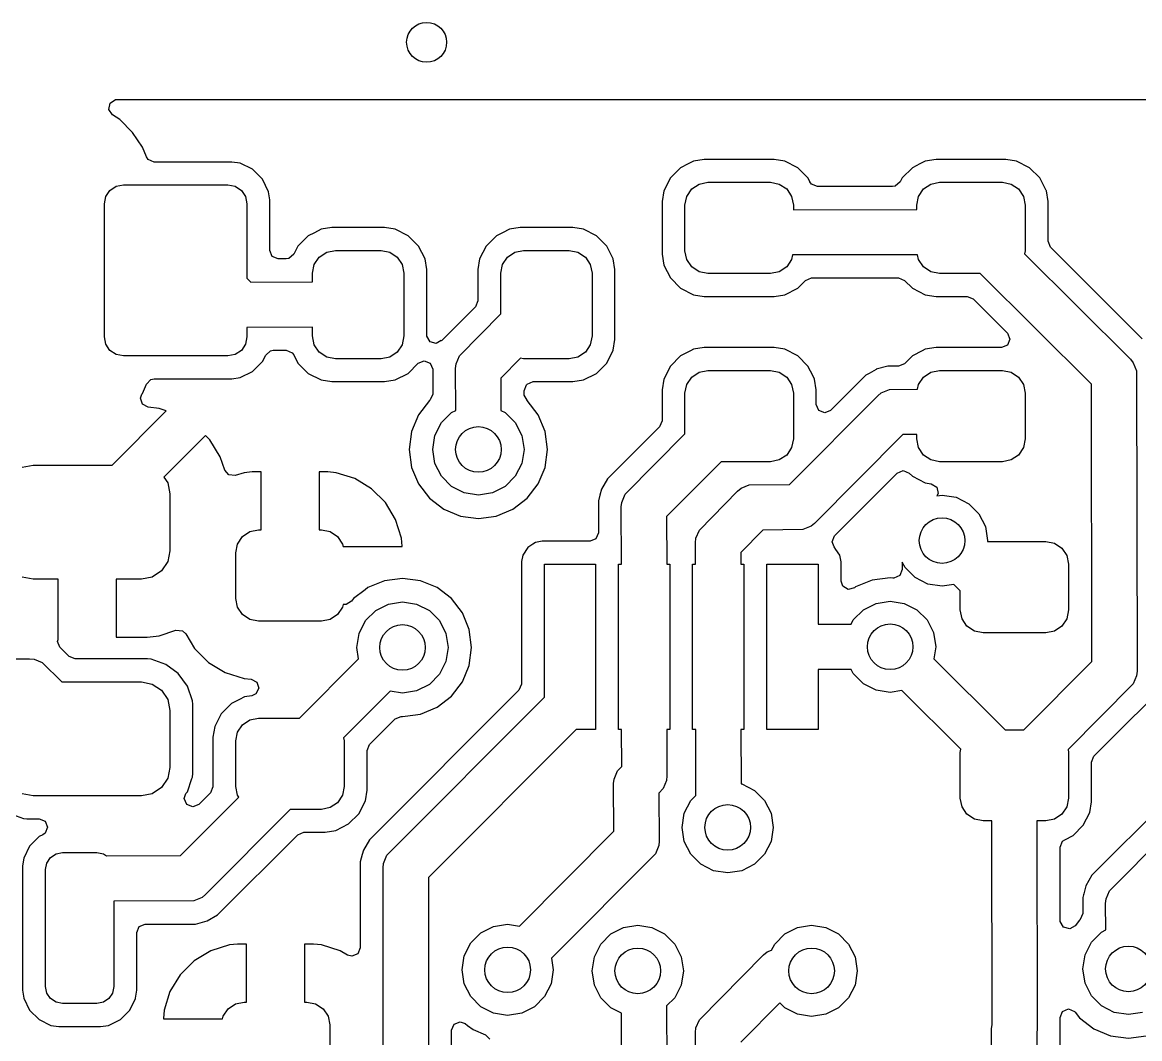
# Model space of a CAD drawing. Extents: x -4.986 to -4.01, y 5.383 to 5.987.
# Drawn here: x -4.6374 to -4.2518, y 5.6366 to 5.9874 of the extents above; entities that cross this region are included whole.
import ezdxf

# ---------------------------------------------------------------- set-up
doc = ezdxf.new("R2010")
doc.units = 0
doc.header["$MEASUREMENT"] = 0
doc.layers.add('BLACK', color=7, linetype='CONTINUOUS')

msp = doc.modelspace()

# ---------------------------------------------------------------- linework, layer by layer
at = {"layer": 'BLACK', "linetype": 'CONTINUOUS'}
for p, q in [((-4.60749, 5.95736), (-4.60706, 5.95955)), ((-4.60706, 5.95955), (-4.6052, 5.96079)), ((-4.6052, 5.96079), (-4.60464, 5.96085)), ((-4.60464, 5.96085), (-4.02837, 5.96085)), ((-4.60625, 5.95551), (-4.60749, 5.95736)), ((-4.60377, 5.95385), (-4.60625, 5.95551)), ((-4.59938, 5.94946), (-4.60377, 5.95385)), ((-4.59593, 5.9443), (-4.59938, 5.94946)), ((-4.59458, 5.94103), (-4.59593, 5.9443)), ((-4.59593, 5.9443), (-4.59593, 5.9443)), ((-4.59394, 5.94009), (-4.59458, 5.94103)), ((-4.59188, 5.93923), (-4.59394, 5.94009)), ((-4.56507, 5.93923), (-4.59188, 5.93923)), ((-4.56226, 5.93882), (-4.56507, 5.93923)), ((-4.56507, 5.93923), (-4.56507, 5.93923)), ((-4.55793, 5.9367), (-4.56226, 5.93882)), ((-4.40766, 5.93856), (-4.41021, 5.93727)), ((-4.40576, 5.93953), (-4.40766, 5.93856)), ((-4.40207, 5.94012), (-4.40576, 5.93953)), ((-4.40576, 5.93953), (-4.40576, 5.93953)), ((-4.37793, 5.94012), (-4.40207, 5.94012)), ((-4.40207, 5.94012), (-4.40207, 5.94012)), ((-4.37424, 5.93953), (-4.37793, 5.94012)), ((-4.36979, 5.93727), (-4.37424, 5.93953)), ((-4.32766, 5.93856), (-4.33021, 5.93727)), ((-4.32576, 5.93953), (-4.32766, 5.93856)), ((-4.32207, 5.94012), (-4.32576, 5.93953)), ((-4.32576, 5.93953), (-4.32576, 5.93953)), ((-4.29793, 5.94012), (-4.32207, 5.94012)), ((-4.32207, 5.94012), (-4.32207, 5.94012)), ((-4.29424, 5.93953), (-4.29793, 5.94012)), ((-4.28979, 5.93727), (-4.29424, 5.93953)), ((-4.55452, 5.93329), (-4.55793, 5.9367)), ((-4.41021, 5.93727), (-4.41374, 5.93373)), ((-4.36626, 5.93373), (-4.36979, 5.93727)), ((-4.33021, 5.93727), (-4.33374, 5.93373)), ((-4.33021, 5.93727), (-4.33021, 5.93727)), ((-4.28626, 5.93373), (-4.28979, 5.93727)), ((-4.60717, 5.92942), (-4.60504, 5.93084)), ((-4.60504, 5.93084), (-4.60253, 5.93134)), ((-4.60253, 5.93134), (-4.56644, 5.93134)), ((-4.56644, 5.93134), (-4.56393, 5.93084)), ((-4.56393, 5.93084), (-4.5618, 5.92942)), ((-4.5524, 5.92896), (-4.55452, 5.93329)), ((-4.41374, 5.93373), (-4.41601, 5.92928)), ((-4.40639, 5.92992), (-4.40384, 5.93163)), ((-4.40384, 5.93163), (-4.40083, 5.93222)), ((-4.40083, 5.93222), (-4.37917, 5.93222)), ((-4.37917, 5.93222), (-4.37616, 5.93163)), ((-4.37616, 5.93163), (-4.37361, 5.92992)), ((-4.36562, 5.93247), (-4.36626, 5.93373)), ((-4.36556, 5.93236), (-4.36562, 5.93247)), ((-4.36502, 5.93162), (-4.36556, 5.93236)), ((-4.36296, 5.93077), (-4.36502, 5.93162)), ((-4.33704, 5.93077), (-4.36296, 5.93077)), ((-4.33614, 5.93091), (-4.33704, 5.93077)), ((-4.33444, 5.93236), (-4.33614, 5.93091)), ((-4.33374, 5.93373), (-4.33444, 5.93236)), ((-4.32639, 5.92992), (-4.32384, 5.93163)), ((-4.32384, 5.93163), (-4.32083, 5.93222)), ((-4.32083, 5.93222), (-4.29917, 5.93222)), ((-4.29917, 5.93222), (-4.29616, 5.93163)), ((-4.29616, 5.93163), (-4.29361, 5.92992)), ((-4.28403, 5.92937), (-4.28626, 5.93373)), ((-4.60909, 5.92478), (-4.6086, 5.92729)), ((-4.6086, 5.92729), (-4.60717, 5.92942)), ((-4.5618, 5.92942), (-4.56038, 5.92729)), ((-4.56038, 5.92729), (-4.55988, 5.92478)), ((-4.55199, 5.92615), (-4.5524, 5.92896)), ((-4.41601, 5.92928), (-4.41659, 5.92559)), ((-4.41601, 5.92928), (-4.41601, 5.92928)), ((-4.41601, 5.92928), (-4.41601, 5.92928)), ((-4.4087, 5.92435), (-4.4081, 5.92736)), ((-4.4081, 5.92736), (-4.40639, 5.92992)), ((-4.37361, 5.92992), (-4.3719, 5.92736)), ((-4.3719, 5.92736), (-4.3713, 5.92435)), ((-4.3287, 5.92435), (-4.3281, 5.92736)), ((-4.3281, 5.92736), (-4.32639, 5.92992)), ((-4.29361, 5.92992), (-4.2919, 5.92736)), ((-4.2919, 5.92736), (-4.2913, 5.92435)), ((-4.28399, 5.92928), (-4.28403, 5.92937)), ((-4.28341, 5.92559), (-4.28399, 5.92928)), ((-4.28399, 5.92928), (-4.28399, 5.92928)), ((-4.60909, 5.87885), (-4.60909, 5.92478)), ((-4.55988, 5.92478), (-4.55988, 5.89911)), ((-4.55199, 5.90868), (-4.55199, 5.92615)), ((-4.55199, 5.92615), (-4.55199, 5.92615)), ((-4.41659, 5.92559), (-4.41659, 5.90736)), ((-4.4087, 5.9086), (-4.4087, 5.92435)), ((-4.3713, 5.92435), (-4.3713, 5.92276)), ((-4.3713, 5.92276), (-4.3287, 5.92284)), ((-4.3287, 5.92284), (-4.3287, 5.92435)), ((-4.2913, 5.92435), (-4.2913, 5.9086)), ((-4.28341, 5.91191), (-4.28341, 5.92559)), ((-4.53428, 5.91601), (-4.53659, 5.91483)), ((-4.53059, 5.91659), (-4.53428, 5.91601)), ((-4.53428, 5.91601), (-4.53428, 5.91601)), ((-4.51236, 5.91659), (-4.53059, 5.91659)), ((-4.53059, 5.91659), (-4.53059, 5.91659)), ((-4.50867, 5.91601), (-4.51236, 5.91659)), ((-4.50422, 5.91374), (-4.50867, 5.91601)), ((-4.46932, 5.91601), (-4.47163, 5.91483)), ((-4.46563, 5.91659), (-4.46932, 5.91601)), ((-4.46932, 5.91601), (-4.46932, 5.91601)), ((-4.4474, 5.91659), (-4.46563, 5.91659)), ((-4.46563, 5.91659), (-4.46563, 5.91659)), ((-4.44371, 5.91601), (-4.4474, 5.91659)), ((-4.43926, 5.91374), (-4.44371, 5.91601)), ((-4.53873, 5.91374), (-4.54227, 5.91021)), ((-4.53659, 5.91483), (-4.53873, 5.91374)), ((-4.53873, 5.91374), (-4.53873, 5.91374)), ((-4.50069, 5.91021), (-4.50422, 5.91374)), ((-4.47377, 5.91374), (-4.47731, 5.91021)), ((-4.47163, 5.91483), (-4.47377, 5.91374)), ((-4.43573, 5.91021), (-4.43926, 5.91374)), ((-4.28255, 5.90985), (-4.28341, 5.91191)), ((-4.55113, 5.90662), (-4.55199, 5.90868)), ((-4.54372, 5.90736), (-4.54541, 5.90591)), ((-4.54227, 5.91021), (-4.54372, 5.90736)), ((-4.53492, 5.90639), (-4.53236, 5.9081)), ((-4.53236, 5.9081), (-4.52935, 5.9087)), ((-4.52935, 5.9087), (-4.5136, 5.9087)), ((-4.5136, 5.9087), (-4.51059, 5.9081)), ((-4.51059, 5.9081), (-4.50803, 5.90639)), ((-4.49842, 5.90576), (-4.50069, 5.91021)), ((-4.47731, 5.91021), (-4.47957, 5.90576)), ((-4.46996, 5.90639), (-4.4674, 5.9081)), ((-4.4674, 5.9081), (-4.46439, 5.9087)), ((-4.46439, 5.9087), (-4.44864, 5.9087)), ((-4.44864, 5.9087), (-4.44563, 5.9081)), ((-4.44563, 5.9081), (-4.44307, 5.90639)), ((-4.43346, 5.90576), (-4.43573, 5.91021)), ((-4.41659, 5.90736), (-4.41601, 5.90367)), ((-4.4081, 5.90559), (-4.4087, 5.9086)), ((-4.2913, 5.9086), (-4.29152, 5.9075)), ((-4.29152, 5.9075), (-4.255, 5.87114)), ((-4.25089, 5.87819), (-4.28255, 5.90985)), ((-4.54907, 5.90577), (-4.55113, 5.90662)), ((-4.54631, 5.90577), (-4.54907, 5.90577)), ((-4.54541, 5.90591), (-4.54631, 5.90577)), ((-4.53722, 5.90083), (-4.53663, 5.90384)), ((-4.53663, 5.90384), (-4.53492, 5.90639)), ((-4.50803, 5.90639), (-4.50633, 5.90384)), ((-4.50633, 5.90384), (-4.50573, 5.90083)), ((-4.49783, 5.90207), (-4.49842, 5.90576)), ((-4.47957, 5.90576), (-4.48016, 5.90207)), ((-4.47957, 5.90576), (-4.47957, 5.90576)), ((-4.47957, 5.90576), (-4.47957, 5.90576)), ((-4.47226, 5.90083), (-4.47166, 5.90384)), ((-4.47166, 5.90384), (-4.46996, 5.90639)), ((-4.44307, 5.90639), (-4.44137, 5.90384)), ((-4.44137, 5.90384), (-4.44077, 5.90083)), ((-4.43287, 5.90207), (-4.43346, 5.90576)), ((-4.41601, 5.90367), (-4.41601, 5.90367)), ((-4.41601, 5.90367), (-4.41374, 5.89922)), ((-4.40639, 5.90303), (-4.4081, 5.90559)), ((-4.3719, 5.90559), (-4.37361, 5.90303)), ((-4.37159, 5.90716), (-4.3719, 5.90559)), ((-4.35565, 5.90719), (-4.37159, 5.90716)), ((-4.355, 5.90713), (-4.35565, 5.90719)), ((-4.32842, 5.90721), (-4.355, 5.90713)), ((-4.3281, 5.90559), (-4.32842, 5.90721)), ((-4.32639, 5.90303), (-4.3281, 5.90559)), ((-4.53722, 5.89781), (-4.53722, 5.90083)), ((-4.50573, 5.90083), (-4.50573, 5.87917)), ((-4.49783, 5.87946), (-4.49783, 5.90207)), ((-4.48016, 5.90207), (-4.48016, 5.89134)), ((-4.47226, 5.88678), (-4.47226, 5.90083)), ((-4.44077, 5.90083), (-4.44077, 5.87917)), ((-4.43287, 5.87793), (-4.43287, 5.90207)), ((-4.40384, 5.90133), (-4.40639, 5.90303)), ((-4.40083, 5.90073), (-4.40384, 5.90133)), ((-4.37917, 5.90073), (-4.40083, 5.90073)), ((-4.37616, 5.90133), (-4.37917, 5.90073)), ((-4.37361, 5.90303), (-4.37616, 5.90133)), ((-4.32384, 5.90133), (-4.32639, 5.90303)), ((-4.32083, 5.90073), (-4.32384, 5.90133)), ((-4.30683, 5.90073), (-4.32083, 5.90073)), ((-4.26844, 5.8625), (-4.30683, 5.90073)), ((-4.55988, 5.89911), (-4.55849, 5.89774)), ((-4.55849, 5.89774), (-4.53722, 5.89781)), ((-4.41374, 5.89922), (-4.41021, 5.89569)), ((-4.36979, 5.89569), (-4.3671, 5.89838)), ((-4.3671, 5.89838), (-4.36504, 5.89923)), ((-4.36504, 5.89923), (-4.35708, 5.89923)), ((-4.35708, 5.89923), (-4.33496, 5.89923)), ((-4.33496, 5.89923), (-4.3329, 5.89838)), ((-4.3329, 5.89838), (-4.33021, 5.89569)), ((-4.41021, 5.89569), (-4.40576, 5.89342)), ((-4.40576, 5.89342), (-4.40207, 5.89283)), ((-4.40207, 5.89283), (-4.40207, 5.89283)), ((-4.40207, 5.89283), (-4.37793, 5.89283)), ((-4.37793, 5.89283), (-4.37424, 5.89342)), ((-4.37793, 5.89283), (-4.37793, 5.89283)), ((-4.37424, 5.89342), (-4.36979, 5.89569)), ((-4.37424, 5.89342), (-4.37424, 5.89342)), ((-4.33021, 5.89569), (-4.32576, 5.89342)), ((-4.32576, 5.89342), (-4.32207, 5.89283)), ((-4.32207, 5.89283), (-4.32207, 5.89283)), ((-4.32207, 5.89283), (-4.31134, 5.89283)), ((-4.31134, 5.89283), (-4.30928, 5.89198)), ((-4.30928, 5.89198), (-4.29743, 5.88013)), ((-4.48101, 5.88928), (-4.49262, 5.87767)), ((-4.48016, 5.89134), (-4.48101, 5.88928)), ((-4.48655, 5.87237), (-4.47226, 5.88678)), ((-4.53722, 5.88221), (-4.55988, 5.88213)), ((-4.55988, 5.88213), (-4.55988, 5.87885)), ((-4.53722, 5.87917), (-4.53722, 5.88221)), ((-4.6086, 5.87633), (-4.60909, 5.87885)), ((-4.55988, 5.87885), (-4.56038, 5.87633)), ((-4.53663, 5.87616), (-4.53722, 5.87917)), ((-4.50573, 5.87917), (-4.50633, 5.87616)), ((-4.49781, 5.87908), (-4.49783, 5.87946)), ((-4.4967, 5.87715), (-4.49781, 5.87908)), ((-4.49454, 5.87657), (-4.4967, 5.87715)), ((-4.49279, 5.87758), (-4.49454, 5.87657)), ((-4.49275, 5.87754), (-4.49279, 5.87758)), ((-4.49262, 5.87767), (-4.49275, 5.87754)), ((-4.49262, 5.87767), (-4.49262, 5.87767)), ((-4.44077, 5.87917), (-4.44137, 5.87616)), ((-4.43346, 5.87424), (-4.43287, 5.87793)), ((-4.29743, 5.88013), (-4.29658, 5.87807)), ((-4.29658, 5.87807), (-4.29743, 5.87601)), ((-4.60717, 5.87421), (-4.6086, 5.87633)), ((-4.60504, 5.87278), (-4.60717, 5.87421)), ((-4.60253, 5.87228), (-4.60504, 5.87278)), ((-4.56393, 5.87278), (-4.56644, 5.87228)), ((-4.5618, 5.87421), (-4.56393, 5.87278)), ((-4.56038, 5.87633), (-4.5618, 5.87421)), ((-4.55452, 5.87033), (-4.55341, 5.8726)), ((-4.55341, 5.8726), (-4.55174, 5.87407)), ((-4.55174, 5.87407), (-4.55079, 5.87423)), ((-4.55079, 5.87423), (-4.54631, 5.87423)), ((-4.54631, 5.87423), (-4.54425, 5.87338)), ((-4.54425, 5.87338), (-4.54372, 5.87264)), ((-4.54372, 5.87264), (-4.54227, 5.86979)), ((-4.53492, 5.87361), (-4.53663, 5.87616)), ((-4.53236, 5.8719), (-4.53492, 5.87361)), ((-4.50803, 5.87361), (-4.51059, 5.8719)), ((-4.50633, 5.87616), (-4.50803, 5.87361)), ((-4.44307, 5.87361), (-4.44563, 5.8719)), ((-4.44137, 5.87616), (-4.44307, 5.87361)), ((-4.43573, 5.86979), (-4.43346, 5.87424)), ((-4.40684, 5.87402), (-4.41021, 5.87231)), ((-4.40576, 5.87457), (-4.40684, 5.87402)), ((-4.40207, 5.87516), (-4.40576, 5.87457)), ((-4.40576, 5.87457), (-4.40576, 5.87457)), ((-4.37793, 5.87516), (-4.40207, 5.87516)), ((-4.40207, 5.87516), (-4.40207, 5.87516)), ((-4.37424, 5.87457), (-4.37793, 5.87516)), ((-4.36979, 5.87231), (-4.37424, 5.87457)), ((-4.32684, 5.87402), (-4.33021, 5.87231)), ((-4.32576, 5.87457), (-4.32684, 5.87402)), ((-4.32207, 5.87516), (-4.32576, 5.87457)), ((-4.32576, 5.87457), (-4.32576, 5.87457)), ((-4.29949, 5.87516), (-4.32207, 5.87516)), ((-4.32207, 5.87516), (-4.32207, 5.87516)), ((-4.29743, 5.87601), (-4.29949, 5.87516)), ((-4.56644, 5.87228), (-4.60253, 5.87228)), ((-4.55793, 5.86692), (-4.55452, 5.87033)), ((-4.54227, 5.86979), (-4.53873, 5.86626)), ((-4.52935, 5.8713), (-4.53236, 5.8719)), ((-4.5136, 5.8713), (-4.52935, 5.8713)), ((-4.51059, 5.8719), (-4.5136, 5.8713)), ((-4.50422, 5.86626), (-4.50074, 5.86974)), ((-4.50074, 5.86974), (-4.49868, 5.87059)), ((-4.49868, 5.87059), (-4.49662, 5.86974)), ((-4.49662, 5.86974), (-4.49577, 5.86768)), ((-4.48787, 5.86799), (-4.48772, 5.86953)), ((-4.48772, 5.86953), (-4.48655, 5.87237)), ((-4.46543, 5.87151), (-4.47225, 5.86462)), ((-4.46439, 5.8713), (-4.46543, 5.87151)), ((-4.44864, 5.8713), (-4.46439, 5.8713)), ((-4.44563, 5.8719), (-4.44864, 5.8713)), ((-4.43926, 5.86626), (-4.43573, 5.86979)), ((-4.43573, 5.86979), (-4.43573, 5.86979)), ((-4.41374, 5.86877), (-4.41601, 5.86432)), ((-4.41021, 5.87231), (-4.41374, 5.86877)), ((-4.36626, 5.86877), (-4.36979, 5.87231)), ((-4.36451, 5.86534), (-4.36626, 5.86877)), ((-4.33867, 5.86876), (-4.34268, 5.86769)), ((-4.33496, 5.86876), (-4.33867, 5.86876)), ((-4.3329, 5.86961), (-4.33496, 5.86876)), ((-4.33021, 5.87231), (-4.3329, 5.86961)), ((-4.33021, 5.87231), (-4.33021, 5.87231)), ((-4.255, 5.87114), (-4.25402, 5.86994)), ((-4.25402, 5.86994), (-4.25285, 5.86711)), ((-4.56226, 5.8648), (-4.55793, 5.86692)), ((-4.53873, 5.86626), (-4.53428, 5.86399)), ((-4.50867, 5.86399), (-4.50422, 5.86626)), ((-4.49577, 5.86768), (-4.49577, 5.85914)), ((-4.4878, 5.85348), (-4.48787, 5.86799)), ((-4.44371, 5.86399), (-4.43926, 5.86626)), ((-4.4081, 5.8624), (-4.40639, 5.86496)), ((-4.40639, 5.86496), (-4.40384, 5.86666)), ((-4.40384, 5.86666), (-4.40083, 5.86726)), ((-4.40083, 5.86726), (-4.37917, 5.86726)), ((-4.37917, 5.86726), (-4.37616, 5.86666)), ((-4.37616, 5.86666), (-4.37361, 5.86496)), ((-4.37361, 5.86496), (-4.3719, 5.8624)), ((-4.36399, 5.86432), (-4.36451, 5.86534)), ((-4.34628, 5.86561), (-4.35843, 5.85346)), ((-4.34516, 5.86626), (-4.34628, 5.86561)), ((-4.34275, 5.86765), (-4.34516, 5.86626)), ((-4.34268, 5.86769), (-4.34275, 5.86765)), ((-4.3281, 5.8624), (-4.32639, 5.86496)), ((-4.32639, 5.86496), (-4.32384, 5.86666)), ((-4.32384, 5.86666), (-4.32083, 5.86726)), ((-4.32083, 5.86726), (-4.29917, 5.86726)), ((-4.29917, 5.86726), (-4.29616, 5.86666)), ((-4.29616, 5.86666), (-4.29361, 5.86496)), ((-4.29361, 5.86496), (-4.2919, 5.8624)), ((-4.25285, 5.86711), (-4.2527, 5.76343)), ((-4.59593, 5.85932), (-4.59458, 5.86259)), ((-4.59458, 5.86259), (-4.593, 5.86417)), ((-4.593, 5.86417), (-4.59188, 5.86439)), ((-4.59188, 5.86439), (-4.56507, 5.86439)), ((-4.56507, 5.86439), (-4.56226, 5.8648)), ((-4.53428, 5.86399), (-4.53059, 5.86341)), ((-4.53059, 5.86341), (-4.53059, 5.86341)), ((-4.53059, 5.86341), (-4.51236, 5.86341)), ((-4.51236, 5.86341), (-4.50867, 5.86399)), ((-4.51236, 5.86341), (-4.51236, 5.86341)), ((-4.50867, 5.86399), (-4.50867, 5.86399)), ((-4.47225, 5.86462), (-4.4722, 5.85348)), ((-4.46423, 5.86025), (-4.46338, 5.86231)), ((-4.46338, 5.86231), (-4.46314, 5.86255)), ((-4.46314, 5.86255), (-4.46108, 5.86341)), ((-4.46108, 5.86341), (-4.4474, 5.86341)), ((-4.4474, 5.86341), (-4.44371, 5.86399)), ((-4.4474, 5.86341), (-4.4474, 5.86341)), ((-4.44371, 5.86399), (-4.44371, 5.86399)), ((-4.41601, 5.86432), (-4.41659, 5.86063)), ((-4.41601, 5.86432), (-4.41601, 5.86432)), ((-4.41601, 5.86432), (-4.41601, 5.86432)), ((-4.4087, 5.85939), (-4.4081, 5.8624)), ((-4.3719, 5.8624), (-4.3713, 5.85939)), ((-4.36341, 5.86063), (-4.36399, 5.86432)), ((-4.36399, 5.86432), (-4.36399, 5.86432)), ((-4.32843, 5.86077), (-4.3281, 5.8624)), ((-4.2919, 5.8624), (-4.2913, 5.85939)), ((-4.2683, 5.76682), (-4.26844, 5.8625)), ((-4.59658, 5.85775), (-4.5961, 5.85907)), ((-4.59594, 5.85561), (-4.59658, 5.85775)), ((-4.5961, 5.85907), (-4.59593, 5.85932)), ((-4.49577, 5.85914), (-4.49662, 5.85708)), ((-4.46423, 5.85914), (-4.46423, 5.86025)), ((-4.46421, 5.85876), (-4.46423, 5.85914)), ((-4.46322, 5.85705), (-4.46421, 5.85876)), ((-4.41659, 5.86063), (-4.41659, 5.8499)), ((-4.4087, 5.84534), (-4.4087, 5.85939)), ((-4.37265, 5.82788), (-4.34216, 5.85856)), ((-4.3713, 5.85939), (-4.3713, 5.84364)), ((-4.36341, 5.85552), (-4.36341, 5.86063)), ((-4.34216, 5.85856), (-4.34097, 5.85954)), ((-4.34097, 5.85954), (-4.33813, 5.86071)), ((-4.33813, 5.86071), (-4.32843, 5.86077)), ((-4.2913, 5.85939), (-4.2913, 5.84364)), ((-4.60641, 5.83459), (-4.58774, 5.85335)), ((-4.59397, 5.85455), (-4.59594, 5.85561)), ((-4.59022, 5.85417), (-4.59397, 5.85455)), ((-4.58774, 5.85335), (-4.59022, 5.85417)), ((-4.49686, 5.85686), (-4.50065, 5.85192)), ((-4.49682, 5.8569), (-4.49686, 5.85686)), ((-4.49662, 5.85708), (-4.49682, 5.8569)), ((-4.48926, 5.85274), (-4.4878, 5.85348)), ((-4.4722, 5.85348), (-4.47074, 5.85274)), ((-4.46327, 5.857), (-4.46322, 5.85705)), ((-4.46314, 5.85686), (-4.46327, 5.857)), ((-4.45935, 5.85192), (-4.46314, 5.85686)), ((-4.46314, 5.85686), (-4.46314, 5.85686)), ((-4.36255, 5.85346), (-4.36341, 5.85552)), ((-4.36049, 5.8526), (-4.36255, 5.85346)), ((-4.35843, 5.85346), (-4.36049, 5.8526)), ((-4.50065, 5.85192), (-4.50303, 5.84617)), ((-4.49274, 5.84926), (-4.48926, 5.85274)), ((-4.47074, 5.85274), (-4.46726, 5.84926)), ((-4.45697, 5.84617), (-4.45935, 5.85192)), ((-4.41659, 5.8499), (-4.41745, 5.84784)), ((-4.50303, 5.84617), (-4.50385, 5.84)), ((-4.50303, 5.84617), (-4.50303, 5.84617)), ((-4.49498, 5.84487), (-4.49274, 5.84926)), ((-4.46726, 5.84926), (-4.46502, 5.84487)), ((-4.45615, 5.84), (-4.45697, 5.84617)), ((-4.41745, 5.84784), (-4.43541, 5.82988)), ((-4.5742, 5.84485), (-4.58851, 5.83046)), ((-4.57273, 5.84338), (-4.5742, 5.84485)), ((-4.56907, 5.83744), (-4.57273, 5.84338)), ((-4.57273, 5.84338), (-4.57273, 5.84338)), ((-4.49575, 5.84), (-4.49498, 5.84487)), ((-4.46502, 5.84487), (-4.46425, 5.84)), ((-4.42934, 5.82457), (-4.4087, 5.84534)), ((-4.3713, 5.84364), (-4.3719, 5.84063)), ((-4.33351, 5.84513), (-4.36398, 5.81447)), ((-4.3287, 5.84516), (-4.33351, 5.84513)), ((-4.3287, 5.84364), (-4.3287, 5.84516)), ((-4.3281, 5.84063), (-4.3287, 5.84364)), ((-4.2913, 5.84364), (-4.2919, 5.84063)), ((-4.50385, 5.84), (-4.50303, 5.83383)), ((-4.49498, 5.83513), (-4.49575, 5.84)), ((-4.46425, 5.84), (-4.46502, 5.83513)), ((-4.45697, 5.83383), (-4.45615, 5.84)), ((-4.37361, 5.83807), (-4.37616, 5.83637)), ((-4.3719, 5.84063), (-4.37361, 5.83807)), ((-4.32639, 5.83807), (-4.3281, 5.84063)), ((-4.32384, 5.83637), (-4.32639, 5.83807)), ((-4.29361, 5.83807), (-4.29616, 5.83637)), ((-4.2919, 5.84063), (-4.29361, 5.83807)), ((-4.63747, 5.83384), (-4.6337, 5.83459)), ((-4.6337, 5.83459), (-4.60641, 5.83459)), ((-4.56756, 5.83289), (-4.56907, 5.83744)), ((-4.49274, 5.83074), (-4.49498, 5.83513)), ((-4.46502, 5.83513), (-4.46726, 5.83074)), ((-4.39622, 5.83577), (-4.41506, 5.81681)), ((-4.37917, 5.83577), (-4.39622, 5.83577)), ((-4.37616, 5.83637), (-4.37917, 5.83577)), ((-4.32083, 5.83577), (-4.32384, 5.83637)), ((-4.29917, 5.83577), (-4.32083, 5.83577)), ((-4.29616, 5.83637), (-4.29917, 5.83577)), ((-4.58851, 5.83046), (-4.58721, 5.82851)), ((-4.56615, 5.83122), (-4.56756, 5.83289)), ((-4.56393, 5.83102), (-4.56615, 5.83122)), ((-4.56089, 5.83197), (-4.56393, 5.83102)), ((-4.55808, 5.83222), (-4.56089, 5.83197)), ((-4.56089, 5.83197), (-4.56089, 5.83197)), ((-4.555, 5.83222), (-4.55808, 5.83222)), ((-4.55808, 5.83222), (-4.55808, 5.83222)), ((-4.555, 5.81222), (-4.555, 5.83222)), ((-4.53192, 5.83222), (-4.535, 5.83222)), ((-4.535, 5.83222), (-4.535, 5.81222)), ((-4.52911, 5.83197), (-4.53192, 5.83222)), ((-4.52265, 5.82996), (-4.52911, 5.83197)), ((-4.52911, 5.83197), (-4.52911, 5.83197)), ((-4.50303, 5.83383), (-4.50303, 5.83383)), ((-4.50303, 5.83383), (-4.50065, 5.82808)), ((-4.48926, 5.82726), (-4.49274, 5.83074)), ((-4.46726, 5.83074), (-4.47074, 5.82726)), ((-4.45935, 5.82808), (-4.45697, 5.83383)), ((-4.35706, 5.81023), (-4.33545, 5.83184)), ((-4.33545, 5.83184), (-4.33339, 5.8327)), ((-4.33339, 5.8327), (-4.33133, 5.83184)), ((-4.33133, 5.83184), (-4.33021, 5.83073)), ((-4.33021, 5.83073), (-4.32576, 5.82846)), ((-4.58721, 5.82851), (-4.58646, 5.82474)), ((-4.51686, 5.82645), (-4.52265, 5.82996)), ((-4.51207, 5.82167), (-4.51686, 5.82645)), ((-4.50065, 5.82808), (-4.49686, 5.82314)), ((-4.48487, 5.82502), (-4.48926, 5.82726)), ((-4.47074, 5.82726), (-4.47513, 5.82502)), ((-4.46314, 5.82314), (-4.45935, 5.82808)), ((-4.45935, 5.82808), (-4.45935, 5.82808)), ((-4.43541, 5.82988), (-4.43749, 5.82628)), ((-4.43541, 5.82988), (-4.43541, 5.82988)), ((-4.43541, 5.82988), (-4.43541, 5.82988)), ((-4.39053, 5.82561), (-4.38934, 5.82659)), ((-4.38934, 5.82659), (-4.3865, 5.82776)), ((-4.3865, 5.82776), (-4.37265, 5.82788)), ((-4.32576, 5.82846), (-4.32369, 5.82813)), ((-4.32369, 5.82813), (-4.32179, 5.82697)), ((-4.32179, 5.82697), (-4.32127, 5.8248)), ((-4.58646, 5.82474), (-4.58646, 5.80506)), ((-4.49686, 5.82314), (-4.49686, 5.82314)), ((-4.49686, 5.82314), (-4.49192, 5.81935)), ((-4.48, 5.82425), (-4.48487, 5.82502)), ((-4.47513, 5.82502), (-4.48, 5.82425)), ((-4.46808, 5.81935), (-4.46314, 5.82314)), ((-4.46314, 5.82314), (-4.46314, 5.82314)), ((-4.43804, 5.82423), (-4.43856, 5.82227)), ((-4.43749, 5.82628), (-4.43804, 5.82423)), ((-4.43804, 5.82423), (-4.43804, 5.82423)), ((-4.43749, 5.82628), (-4.43749, 5.82628)), ((-4.43052, 5.82173), (-4.42934, 5.82457)), ((-4.40375, 5.81217), (-4.39053, 5.82561)), ((-4.32127, 5.8248), (-4.32177, 5.82399)), ((-4.32177, 5.82399), (-4.32, 5.82427)), ((-4.32, 5.82427), (-4.31513, 5.8235)), ((-4.31513, 5.8235), (-4.31074, 5.82126)), ((-4.50857, 5.81587), (-4.51207, 5.82167)), ((-4.49192, 5.81935), (-4.48617, 5.81697)), ((-4.47383, 5.81697), (-4.46808, 5.81935)), ((-4.43856, 5.82227), (-4.43856, 5.81124)), ((-4.43067, 5.8202), (-4.43052, 5.82173)), ((-4.43061, 5.80043), (-4.43067, 5.8202)), ((-4.31074, 5.82126), (-4.30726, 5.81778)), ((-4.50655, 5.80941), (-4.50857, 5.81587)), ((-4.48617, 5.81697), (-4.48, 5.81615)), ((-4.48, 5.81615), (-4.47383, 5.81697)), ((-4.47383, 5.81697), (-4.47383, 5.81697)), ((-4.41506, 5.81681), (-4.41501, 5.80043)), ((-4.30726, 5.81778), (-4.30502, 5.81339)), ((-4.56139, 5.80992), (-4.55884, 5.81163)), ((-4.55884, 5.81163), (-4.55583, 5.81222)), ((-4.55583, 5.81222), (-4.555, 5.81222)), ((-4.535, 5.81222), (-4.53417, 5.81222)), ((-4.53417, 5.81222), (-4.53116, 5.81163)), ((-4.53116, 5.81163), (-4.52861, 5.80992)), ((-4.43856, 5.81124), (-4.43942, 5.80918)), ((-4.40493, 5.80933), (-4.40375, 5.81217)), ((-4.38183, 5.81219), (-4.38946, 5.80444)), ((-4.36801, 5.81232), (-4.38183, 5.81219)), ((-4.36518, 5.81349), (-4.36801, 5.81232)), ((-4.36398, 5.81447), (-4.36518, 5.81349)), ((-4.30502, 5.81339), (-4.30425, 5.80852)), ((-4.5637, 5.80435), (-4.5631, 5.80736)), ((-4.5631, 5.80736), (-4.56139, 5.80992)), ((-4.52861, 5.80992), (-4.5269, 5.80736)), ((-4.5269, 5.80736), (-4.52672, 5.80648)), ((-4.5063, 5.8066), (-4.50655, 5.80941)), ((-4.50655, 5.80941), (-4.50655, 5.80941)), ((-4.4612, 5.80728), (-4.46294, 5.80612)), ((-4.46032, 5.80787), (-4.4612, 5.80728)), ((-4.45802, 5.80833), (-4.46032, 5.80787)), ((-4.46032, 5.80787), (-4.46032, 5.80787)), ((-4.44148, 5.80833), (-4.45802, 5.80833)), ((-4.43942, 5.80918), (-4.44148, 5.80833)), ((-4.40508, 5.8078), (-4.40493, 5.80933)), ((-4.40505, 5.80043), (-4.40508, 5.8078)), ((-4.35791, 5.80817), (-4.35706, 5.81023)), ((-4.35717, 5.8064), (-4.35791, 5.80817)), ((-4.30425, 5.80852), (-4.3043, 5.80823)), ((-4.3043, 5.80823), (-4.28417, 5.80823)), ((-4.28417, 5.80823), (-4.28116, 5.80763)), ((-4.28116, 5.80763), (-4.27861, 5.80592)), ((-4.58646, 5.80506), (-4.58721, 5.80129)), ((-4.5637, 5.7886), (-4.5637, 5.80435)), ((-4.52672, 5.80648), (-4.5063, 5.80648)), ((-4.5063, 5.80648), (-4.5063, 5.8066)), ((-4.5063, 5.8066), (-4.5063, 5.8066)), ((-4.46468, 5.80351), (-4.46512, 5.80128)), ((-4.46294, 5.80612), (-4.46468, 5.80351)), ((-4.46468, 5.80351), (-4.46468, 5.80351)), ((-4.46294, 5.80612), (-4.46294, 5.80612)), ((-4.38946, 5.80444), (-4.38945, 5.80043)), ((-4.35722, 5.80636), (-4.35717, 5.8064)), ((-4.35659, 5.80542), (-4.35722, 5.80636)), ((-4.35532, 5.80351), (-4.35659, 5.80542)), ((-4.35486, 5.80121), (-4.35532, 5.80351)), ((-4.27861, 5.80592), (-4.2769, 5.80337)), ((-4.2769, 5.80337), (-4.2763, 5.80035)), ((-4.58721, 5.80129), (-4.58934, 5.7981)), ((-4.46512, 5.80128), (-4.46514, 5.80121)), ((-4.46514, 5.80121), (-4.46514, 5.75896)), ((-4.45724, 5.75447), (-4.45724, 5.80043)), ((-4.45724, 5.80043), (-4.43953, 5.80043)), ((-4.43953, 5.80043), (-4.43953, 5.74335)), ((-4.43165, 5.74335), (-4.43165, 5.80043)), ((-4.43165, 5.80043), (-4.43061, 5.80043)), ((-4.41501, 5.80043), (-4.41394, 5.80043)), ((-4.41394, 5.80043), (-4.41394, 5.74335)), ((-4.40606, 5.74335), (-4.40606, 5.80043)), ((-4.40606, 5.80043), (-4.40505, 5.80043)), ((-4.38945, 5.80043), (-4.38835, 5.80043)), ((-4.38835, 5.80043), (-4.38835, 5.74335)), ((-4.38047, 5.74335), (-4.38047, 5.80043)), ((-4.38047, 5.80043), (-4.36276, 5.80043)), ((-4.36276, 5.80043), (-4.36276, 5.77966)), ((-4.35486, 5.79458), (-4.35486, 5.80121)), ((-4.35486, 5.80121), (-4.35486, 5.80121)), ((-4.33274, 5.79927), (-4.3337, 5.80115)), ((-4.3337, 5.80115), (-4.3337, 5.79851)), ((-4.2763, 5.80035), (-4.2763, 5.78461)), ((-4.6337, 5.79522), (-4.63747, 5.79597)), ((-4.59253, 5.79597), (-4.5963, 5.79522)), ((-4.58934, 5.7981), (-4.59253, 5.79597)), ((-4.50619, 5.7955), (-4.51236, 5.79469)), ((-4.50001, 5.79469), (-4.50619, 5.7955)), ((-4.33789, 5.79574), (-4.34407, 5.79492)), ((-4.33699, 5.79562), (-4.33789, 5.79574)), ((-4.33661, 5.79559), (-4.33699, 5.79562)), ((-4.33455, 5.79645), (-4.33661, 5.79559)), ((-4.3337, 5.79851), (-4.33455, 5.79645)), ((-4.32926, 5.79578), (-4.33274, 5.79927)), ((-4.32487, 5.79355), (-4.32926, 5.79578)), ((-4.625, 5.79522), (-4.6337, 5.79522)), ((-4.625, 5.77437), (-4.625, 5.79522)), ((-4.5963, 5.79522), (-4.605, 5.79522)), ((-4.605, 5.79522), (-4.605, 5.77522)), ((-4.51811, 5.7923), (-4.5191, 5.79155)), ((-4.51236, 5.79469), (-4.51811, 5.7923)), ((-4.49426, 5.7923), (-4.50001, 5.79469)), ((-4.48932, 5.78852), (-4.49426, 5.7923)), ((-4.35426, 5.7928), (-4.35486, 5.79458)), ((-4.35233, 5.79169), (-4.35426, 5.7928)), ((-4.35018, 5.79227), (-4.35233, 5.79169)), ((-4.34982, 5.79254), (-4.35018, 5.79227)), ((-4.34407, 5.79492), (-4.34982, 5.79254)), ((-4.32, 5.79278), (-4.32487, 5.79355)), ((-4.31592, 5.79342), (-4.32, 5.79278)), ((-4.3137, 5.79122), (-4.31592, 5.79342)), ((-4.5631, 5.78559), (-4.5637, 5.7886)), ((-4.52305, 5.78852), (-4.52374, 5.78762)), ((-4.5191, 5.79155), (-4.52305, 5.78852)), ((-4.52305, 5.78852), (-4.52305, 5.78852)), ((-4.52305, 5.78852), (-4.52305, 5.78852)), ((-4.52305, 5.78852), (-4.52305, 5.78852)), ((-4.48554, 5.78358), (-4.48932, 5.78852)), ((-4.3137, 5.78461), (-4.3137, 5.79122)), ((-4.56139, 5.78303), (-4.5631, 5.78559)), ((-4.5269, 5.78559), (-4.52861, 5.78303)), ((-4.52672, 5.78648), (-4.5269, 5.78559)), ((-4.52605, 5.78648), (-4.52672, 5.78648)), ((-4.52567, 5.7865), (-4.52605, 5.78648)), ((-4.52374, 5.78762), (-4.52567, 5.7865)), ((-4.51893, 5.78091), (-4.51544, 5.78439)), ((-4.51544, 5.78439), (-4.51105, 5.78663)), ((-4.51105, 5.78663), (-4.50619, 5.7874)), ((-4.50619, 5.7874), (-4.50132, 5.78663)), ((-4.50132, 5.78663), (-4.49693, 5.78439)), ((-4.49693, 5.78439), (-4.49345, 5.78091)), ((-4.35063, 5.78115), (-4.34715, 5.78463)), ((-4.34715, 5.78463), (-4.34276, 5.78687)), ((-4.34276, 5.78687), (-4.33789, 5.78764)), ((-4.33789, 5.78764), (-4.33303, 5.78687)), ((-4.33303, 5.78687), (-4.32864, 5.78463)), ((-4.32864, 5.78463), (-4.32515, 5.78115)), ((-4.3131, 5.78159), (-4.3137, 5.78461)), ((-4.2763, 5.78461), (-4.2769, 5.78159)), ((-4.55884, 5.78133), (-4.56139, 5.78303)), ((-4.55583, 5.78073), (-4.55884, 5.78133)), ((-4.53417, 5.78073), (-4.55583, 5.78073)), ((-4.53116, 5.78133), (-4.53417, 5.78073)), ((-4.52861, 5.78303), (-4.53116, 5.78133)), ((-4.52116, 5.77652), (-4.51893, 5.78091)), ((-4.49345, 5.78091), (-4.49121, 5.77652)), ((-4.48315, 5.77783), (-4.48554, 5.78358)), ((-4.35137, 5.77971), (-4.35063, 5.78115)), ((-4.32515, 5.78115), (-4.32292, 5.77676)), ((-4.31139, 5.77904), (-4.3131, 5.78159)), ((-4.2769, 5.78159), (-4.27861, 5.77904)), ((-4.59022, 5.77563), (-4.58438, 5.77757)), ((-4.58438, 5.77757), (-4.58215, 5.77741)), ((-4.58215, 5.77741), (-4.58097, 5.77631)), ((-4.58097, 5.77631), (-4.57793, 5.77129)), ((-4.52193, 5.77165), (-4.52116, 5.77652)), ((-4.49121, 5.77652), (-4.49044, 5.77165)), ((-4.48234, 5.77165), (-4.48315, 5.77783)), ((-4.36276, 5.77966), (-4.35137, 5.77971)), ((-4.32292, 5.77676), (-4.32215, 5.77189)), ((-4.30884, 5.77733), (-4.31139, 5.77904)), ((-4.30583, 5.77673), (-4.30884, 5.77733)), ((-4.28417, 5.77673), (-4.30583, 5.77673)), ((-4.28116, 5.77733), (-4.28417, 5.77673)), ((-4.27861, 5.77904), (-4.28116, 5.77733)), ((-4.62525, 5.77376), (-4.625, 5.77437)), ((-4.6244, 5.7717), (-4.62525, 5.77376)), ((-4.605, 5.77522), (-4.59431, 5.77522)), ((-4.59431, 5.77522), (-4.59022, 5.77563)), ((-4.62266, 5.76996), (-4.6244, 5.7717)), ((-4.62123, 5.76853), (-4.62266, 5.76996)), ((-4.61917, 5.76768), (-4.62123, 5.76853)), ((-4.57793, 5.77129), (-4.57314, 5.7665)), ((-4.52132, 5.76776), (-4.52193, 5.77165)), ((-4.49044, 5.77165), (-4.49121, 5.76679)), ((-4.48315, 5.76548), (-4.48234, 5.77165)), ((-4.32215, 5.77189), (-4.3228, 5.76777)), ((-4.68622, 5.76764), (-4.63488, 5.76776)), ((-4.63488, 5.76776), (-4.63335, 5.7676)), ((-4.63335, 5.7676), (-4.63051, 5.76643)), ((-4.63051, 5.76643), (-4.62379, 5.75978)), ((-4.59416, 5.76768), (-4.61917, 5.76768)), ((-4.59296, 5.76756), (-4.59416, 5.76768)), ((-4.59416, 5.76768), (-4.59416, 5.76768)), ((-4.58792, 5.7658), (-4.59296, 5.76756)), ((-4.58362, 5.76262), (-4.58792, 5.7658)), ((-4.57314, 5.7665), (-4.56735, 5.763)), ((-4.5417, 5.74726), (-4.52132, 5.76776)), ((-4.49121, 5.76679), (-4.49345, 5.7624)), ((-4.48554, 5.75973), (-4.48315, 5.76548)), ((-4.3228, 5.76777), (-4.29818, 5.74327)), ((-4.29171, 5.74327), (-4.2683, 5.76682)), ((-4.58044, 5.75832), (-4.58362, 5.76262)), ((-4.56735, 5.763), (-4.56089, 5.76098)), ((-4.56089, 5.76098), (-4.56089, 5.76098)), ((-4.56089, 5.76098), (-4.55839, 5.76076)), ((-4.49345, 5.7624), (-4.49693, 5.75891)), ((-4.35138, 5.7641), (-4.36276, 5.76405)), ((-4.36276, 5.76405), (-4.36276, 5.74335)), ((-4.35063, 5.76263), (-4.35138, 5.7641)), ((-4.34715, 5.75915), (-4.35063, 5.76263)), ((-4.25285, 5.76189), (-4.25402, 5.75905)), ((-4.2527, 5.76343), (-4.25285, 5.76189)), ((-4.62379, 5.75978), (-4.5963, 5.75978)), ((-4.5963, 5.75978), (-4.59253, 5.75903)), ((-4.59253, 5.75903), (-4.58934, 5.7569)), ((-4.57868, 5.75328), (-4.58044, 5.75832)), ((-4.55839, 5.76076), (-4.55642, 5.75972)), ((-4.55576, 5.75759), (-4.55679, 5.75562)), ((-4.55642, 5.75972), (-4.55576, 5.75759)), ((-4.49693, 5.75891), (-4.50132, 5.75668)), ((-4.48932, 5.75479), (-4.48554, 5.75973)), ((-4.48554, 5.75973), (-4.48554, 5.75973)), ((-4.46514, 5.75896), (-4.46599, 5.7569)), ((-4.34276, 5.75691), (-4.34715, 5.75915)), ((-4.33789, 5.75614), (-4.34276, 5.75691)), ((-4.25402, 5.75905), (-4.27651, 5.73643)), ((-4.58934, 5.7569), (-4.58721, 5.75371)), ((-4.58721, 5.75371), (-4.58646, 5.74994)), ((-4.57856, 5.75208), (-4.57868, 5.75328)), ((-4.56239, 5.75374), (-4.56521, 5.75231)), ((-4.56076, 5.75457), (-4.56239, 5.75374)), ((-4.5582, 5.75498), (-4.56076, 5.75457)), ((-4.56076, 5.75457), (-4.56076, 5.75457)), ((-4.56076, 5.75457), (-4.56076, 5.75457)), ((-4.55679, 5.75562), (-4.5582, 5.75498)), ((-4.51044, 5.75658), (-4.5265, 5.74042)), ((-4.46599, 5.7569), (-4.51762, 5.70527)), ((-4.51155, 5.69997), (-4.45724, 5.75447)), ((-4.50619, 5.75591), (-4.51044, 5.75658)), ((-4.50132, 5.75668), (-4.50619, 5.75591)), ((-4.49426, 5.751), (-4.48932, 5.75479)), ((-4.48932, 5.75479), (-4.48932, 5.75479)), ((-4.33387, 5.75678), (-4.33789, 5.75614)), ((-4.31348, 5.73649), (-4.33387, 5.75678)), ((-4.25828, 5.74342), (-4.24795, 5.75374)), ((-4.58646, 5.74994), (-4.58646, 5.73026)), ((-4.57856, 5.72812), (-4.57856, 5.75208)), ((-4.56521, 5.75231), (-4.56874, 5.74877)), ((-4.50001, 5.74862), (-4.49426, 5.751)), ((-4.56874, 5.74877), (-4.57101, 5.74432)), ((-4.56139, 5.74496), (-4.55884, 5.74666)), ((-4.55884, 5.74666), (-4.55583, 5.74726)), ((-4.55583, 5.74726), (-4.5417, 5.74726)), ((-4.51755, 5.73814), (-4.5087, 5.74699)), ((-4.5087, 5.74699), (-4.50664, 5.74784)), ((-4.50664, 5.74784), (-4.50626, 5.74782)), ((-4.50626, 5.74782), (-4.50619, 5.74781)), ((-4.50619, 5.74781), (-4.50525, 5.74793)), ((-4.50619, 5.74781), (-4.50619, 5.74781)), ((-4.50525, 5.74793), (-4.50001, 5.74862)), ((-4.50001, 5.74862), (-4.50001, 5.74862)), ((-4.57101, 5.74432), (-4.57159, 5.74063)), ((-4.57101, 5.74432), (-4.57101, 5.74432)), ((-4.57101, 5.74432), (-4.57101, 5.74432)), ((-4.5637, 5.73939), (-4.5631, 5.7424)), ((-4.5631, 5.7424), (-4.56139, 5.74496)), ((-4.44631, 5.74335), (-4.49727, 5.69219)), ((-4.43953, 5.74335), (-4.44631, 5.74335)), ((-4.43058, 5.74335), (-4.43165, 5.74335)), ((-4.43053, 5.73058), (-4.43058, 5.74335)), ((-4.41394, 5.74335), (-4.41497, 5.74335)), ((-4.41497, 5.74335), (-4.41492, 5.72732)), ((-4.40501, 5.74335), (-4.40606, 5.74335)), ((-4.40495, 5.72057), (-4.40501, 5.74335)), ((-4.38835, 5.74335), (-4.38941, 5.74335)), ((-4.38941, 5.74335), (-4.38936, 5.72457)), ((-4.36276, 5.74335), (-4.38047, 5.74335)), ((-4.29818, 5.74327), (-4.29171, 5.74327)), ((-4.26755, 5.73414), (-4.25828, 5.74342)), ((-4.57159, 5.74063), (-4.57159, 5.72356)), ((-4.5637, 5.72364), (-4.5637, 5.73939)), ((-4.5265, 5.74042), (-4.5263, 5.73939)), ((-4.5263, 5.73939), (-4.5263, 5.72364)), ((-4.51841, 5.73608), (-4.51755, 5.73814)), ((-4.51841, 5.7224), (-4.51841, 5.73608)), ((-4.3137, 5.73539), (-4.31348, 5.73649)), ((-4.3137, 5.71965), (-4.3137, 5.73539)), ((-4.27651, 5.73643), (-4.2763, 5.73539)), ((-4.2763, 5.73539), (-4.2763, 5.71965)), ((-4.26841, 5.73208), (-4.26755, 5.73414)), ((-4.58646, 5.73026), (-4.58721, 5.72649)), ((-4.432, 5.72903), (-4.43053, 5.73058)), ((-4.26841, 5.7184), (-4.26841, 5.73208)), ((-4.58721, 5.72649), (-4.58934, 5.7233)), ((-4.58044, 5.72187), (-4.57885, 5.72641)), ((-4.57885, 5.72641), (-4.57868, 5.72692)), ((-4.57868, 5.72692), (-4.57856, 5.72812)), ((-4.57868, 5.72692), (-4.57868, 5.72692)), ((-4.43333, 5.72466), (-4.43317, 5.72619)), ((-4.43317, 5.72619), (-4.432, 5.72903)), ((-4.41492, 5.72732), (-4.41507, 5.72578)), ((-4.58934, 5.7233), (-4.59253, 5.72116)), ((-4.57159, 5.72356), (-4.57245, 5.7215)), ((-4.5631, 5.72063), (-4.5637, 5.72364)), ((-4.5263, 5.72364), (-4.5269, 5.72063)), ((-4.51899, 5.71871), (-4.51841, 5.7224)), ((-4.43321, 5.7082), (-4.43333, 5.72466)), ((-4.41625, 5.72294), (-4.4177, 5.72141)), ((-4.41507, 5.72578), (-4.41625, 5.72294)), ((-4.38936, 5.72457), (-4.38911, 5.72453)), ((-4.38911, 5.72453), (-4.38472, 5.72229)), ((-4.38472, 5.72229), (-4.38123, 5.71881)), ((-4.23878, 5.7225), (-4.26829, 5.69299)), ((-4.6337, 5.72041), (-4.63747, 5.72116)), ((-4.5963, 5.72041), (-4.6337, 5.72041)), ((-4.59253, 5.72116), (-4.5963, 5.72041)), ((-4.58281, 5.69979), (-4.5627, 5.72002)), ((-4.58149, 5.7195), (-4.58092, 5.72123)), ((-4.58063, 5.71744), (-4.58149, 5.7195)), ((-4.58092, 5.72123), (-4.58071, 5.7215)), ((-4.58071, 5.7215), (-4.58044, 5.72187)), ((-4.57245, 5.7215), (-4.57651, 5.71744)), ((-4.5627, 5.72002), (-4.5631, 5.72063)), ((-4.5269, 5.72063), (-4.52861, 5.71807)), ((-4.52126, 5.71426), (-4.51899, 5.71871)), ((-4.4177, 5.72141), (-4.41758, 5.70483)), ((-4.40895, 5.71442), (-4.40672, 5.71881)), ((-4.40672, 5.71881), (-4.40495, 5.72057)), ((-4.38123, 5.71881), (-4.379, 5.71442)), ((-4.3131, 5.71663), (-4.3137, 5.71965)), ((-4.2763, 5.71965), (-4.2769, 5.71663)), ((-4.26899, 5.71471), (-4.26841, 5.7184)), ((-4.57857, 5.71659), (-4.58063, 5.71744)), ((-4.57651, 5.71744), (-4.57857, 5.71659)), ((-4.54493, 5.71577), (-4.57416, 5.68636)), ((-4.53417, 5.71577), (-4.54493, 5.71577)), ((-4.53116, 5.71637), (-4.53417, 5.71577)), ((-4.52861, 5.71807), (-4.53116, 5.71637)), ((-4.31139, 5.71408), (-4.3131, 5.71663)), ((-4.2769, 5.71663), (-4.27861, 5.71408)), ((-4.27126, 5.71026), (-4.26899, 5.71471)), ((-4.26222, 5.68768), (-4.23466, 5.71545)), ((-4.64208, 5.7144), (-4.63704, 5.71263)), ((-4.63704, 5.71263), (-4.63704, 5.71263)), ((-4.63704, 5.71263), (-4.63704, 5.71263)), ((-4.63704, 5.71263), (-4.63704, 5.71263)), ((-4.63704, 5.71263), (-4.63584, 5.71252)), ((-4.63584, 5.71252), (-4.63584, 5.71252)), ((-4.63584, 5.71252), (-4.6316, 5.71252)), ((-4.6316, 5.71252), (-4.62954, 5.71167)), ((-4.62954, 5.71167), (-4.62868, 5.70961)), ((-4.52924, 5.70846), (-4.52479, 5.71073)), ((-4.52479, 5.71073), (-4.52126, 5.71426)), ((-4.52126, 5.71426), (-4.52126, 5.71426)), ((-4.40972, 5.70955), (-4.40895, 5.71442)), ((-4.379, 5.71442), (-4.37823, 5.70955)), ((-4.30884, 5.71237), (-4.31139, 5.71408)), ((-4.30583, 5.71177), (-4.30884, 5.71237)), ((-4.30285, 5.71177), (-4.30583, 5.71177)), ((-4.30273, 5.64148), (-4.30285, 5.71177)), ((-4.28417, 5.71177), (-4.28725, 5.71177)), ((-4.28725, 5.71177), (-4.28713, 5.64)), ((-4.28116, 5.71237), (-4.28417, 5.71177)), ((-4.27861, 5.71408), (-4.28116, 5.71237)), ((-4.63032, 5.70699), (-4.63163, 5.70635)), ((-4.62954, 5.70755), (-4.63032, 5.70699)), ((-4.62868, 5.70961), (-4.62954, 5.70755)), ((-4.57004, 5.67931), (-4.54233, 5.70702)), ((-4.54233, 5.70702), (-4.54027, 5.70787)), ((-4.54027, 5.70787), (-4.53293, 5.70787)), ((-4.53293, 5.70787), (-4.52924, 5.70846)), ((-4.53293, 5.70787), (-4.53293, 5.70787)), ((-4.52924, 5.70846), (-4.52924, 5.70846)), ((-4.46578, 5.67548), (-4.43321, 5.7082)), ((-4.40895, 5.70468), (-4.40972, 5.70955)), ((-4.37823, 5.70955), (-4.379, 5.70468)), ((-4.27479, 5.70673), (-4.27126, 5.71026)), ((-4.27126, 5.71026), (-4.27126, 5.71026)), ((-4.27126, 5.71026), (-4.27126, 5.71026)), ((-4.63489, 5.70309), (-4.63691, 5.69895)), ((-4.63163, 5.70635), (-4.63489, 5.70309)), ((-4.51762, 5.70527), (-4.51969, 5.70168)), ((-4.51762, 5.70527), (-4.51762, 5.70527)), ((-4.51762, 5.70527), (-4.51762, 5.70527)), ((-4.41773, 5.7033), (-4.4189, 5.70046)), ((-4.41758, 5.70483), (-4.41773, 5.7033)), ((-4.40672, 5.70029), (-4.40895, 5.70468)), ((-4.379, 5.70468), (-4.38123, 5.70029)), ((-4.27923, 5.70268), (-4.27838, 5.70474)), ((-4.27838, 5.70474), (-4.27764, 5.70528)), ((-4.27764, 5.70528), (-4.27479, 5.70673)), ((-4.62896, 5.69722), (-4.62768, 5.69914)), ((-4.62768, 5.69914), (-4.62576, 5.70042)), ((-4.62576, 5.70042), (-4.6235, 5.70087)), ((-4.6235, 5.70087), (-4.61169, 5.70087)), ((-4.61169, 5.70087), (-4.60943, 5.70042)), ((-4.60943, 5.70042), (-4.60833, 5.69968)), ((-4.60833, 5.69968), (-4.58281, 5.69979)), ((-4.52009, 5.7002), (-4.52077, 5.69767)), ((-4.51969, 5.70168), (-4.52009, 5.7002)), ((-4.52009, 5.7002), (-4.52009, 5.7002)), ((-4.51969, 5.70168), (-4.51969, 5.70168)), ((-4.51272, 5.69713), (-4.51155, 5.69997)), ((-4.4189, 5.70046), (-4.45479, 5.66441)), ((-4.40323, 5.69681), (-4.40672, 5.70029)), ((-4.38123, 5.70029), (-4.38472, 5.69681)), ((-4.27923, 5.67738), (-4.27923, 5.70268)), ((-4.63691, 5.69895), (-4.6373, 5.69627)), ((-4.6373, 5.69627), (-4.6373, 5.6533)), ((-4.63691, 5.69895), (-4.63691, 5.69895)), ((-4.62941, 5.69496), (-4.62896, 5.69722)), ((-4.52077, 5.69767), (-4.52077, 5.69767)), ((-4.52077, 5.69767), (-4.52077, 5.66797)), ((-4.51287, 5.69559), (-4.51272, 5.69713)), ((-4.51273, 5.50939), (-4.51287, 5.69559)), ((-4.39884, 5.69457), (-4.40323, 5.69681)), ((-4.38472, 5.69681), (-4.38911, 5.69457)), ((-4.62941, 5.65461), (-4.62941, 5.69496)), ((-4.49727, 5.69219), (-4.49713, 5.506)), ((-4.39397, 5.6938), (-4.39884, 5.69457)), ((-4.38911, 5.69457), (-4.39397, 5.6938)), ((-4.26829, 5.69299), (-4.27036, 5.68939)), ((-4.26829, 5.69299), (-4.26829, 5.69299)), ((-4.26829, 5.69299), (-4.26829, 5.69299)), ((-4.27049, 5.6889), (-4.27111, 5.68659)), ((-4.27036, 5.68939), (-4.27049, 5.6889)), ((-4.27036, 5.68939), (-4.27036, 5.68939)), ((-4.26339, 5.68484), (-4.26222, 5.68768)), ((-4.57819, 5.68421), (-4.60579, 5.68409)), ((-4.60579, 5.68409), (-4.60579, 5.65461)), ((-4.57535, 5.68538), (-4.57819, 5.68421)), ((-4.57416, 5.68636), (-4.57535, 5.68538)), ((-4.2712, 5.68628), (-4.27144, 5.68538)), ((-4.27144, 5.68538), (-4.27144, 5.67981)), ((-4.27111, 5.68659), (-4.2712, 5.68628)), ((-4.2712, 5.68628), (-4.2712, 5.68628)), ((-4.26354, 5.68331), (-4.26339, 5.68484)), ((-4.27144, 5.67981), (-4.27229, 5.67775)), ((-4.26349, 5.67414), (-4.26354, 5.68331)), ((-4.59704, 5.67531), (-4.59498, 5.67616)), ((-4.59498, 5.67616), (-4.57765, 5.67616)), ((-4.57765, 5.67616), (-4.57364, 5.67724)), ((-4.57765, 5.67616), (-4.57765, 5.67616)), ((-4.57364, 5.67724), (-4.57004, 5.67931)), ((-4.57364, 5.67724), (-4.57364, 5.67724)), ((-4.57004, 5.67931), (-4.57004, 5.67931)), ((-4.57004, 5.67931), (-4.57004, 5.67931)), ((-4.47477, 5.67536), (-4.4699, 5.67613)), ((-4.4699, 5.67613), (-4.46578, 5.67548)), ((-4.27921, 5.677), (-4.27923, 5.67738)), ((-4.27809, 5.67507), (-4.27921, 5.677)), ((-4.27253, 5.67753), (-4.27401, 5.67561)), ((-4.27249, 5.67757), (-4.27253, 5.67753)), ((-4.27229, 5.67775), (-4.27249, 5.67757)), ((-4.59789, 5.67325), (-4.59704, 5.67531)), ((-4.59789, 5.6533), (-4.59789, 5.67325)), ((-4.48264, 5.66964), (-4.47916, 5.67313)), ((-4.47916, 5.67313), (-4.47477, 5.67536)), ((-4.43774, 5.66926), (-4.43426, 5.67274)), ((-4.43426, 5.67274), (-4.42987, 5.67498)), ((-4.42987, 5.67498), (-4.425, 5.67575)), ((-4.425, 5.67575), (-4.42013, 5.67498)), ((-4.42013, 5.67498), (-4.41574, 5.67274)), ((-4.41574, 5.67274), (-4.41226, 5.66926)), ((-4.37774, 5.66926), (-4.37426, 5.67274)), ((-4.37426, 5.67274), (-4.36987, 5.67498)), ((-4.36987, 5.67498), (-4.365, 5.67575)), ((-4.365, 5.67575), (-4.36013, 5.67498)), ((-4.36013, 5.67498), (-4.35574, 5.67274)), ((-4.35574, 5.67274), (-4.35226, 5.66926)), ((-4.27594, 5.67449), (-4.27809, 5.67507)), ((-4.27401, 5.67561), (-4.27594, 5.67449)), ((-4.26841, 5.66993), (-4.26493, 5.67341)), ((-4.26493, 5.67341), (-4.26349, 5.67414)), ((-4.56589, 5.66898), (-4.57235, 5.66696)), ((-4.56308, 5.66923), (-4.56589, 5.66898)), ((-4.56589, 5.66898), (-4.56589, 5.66898)), ((-4.56, 5.66923), (-4.56308, 5.66923)), ((-4.56308, 5.66923), (-4.56308, 5.66923)), ((-4.56, 5.64923), (-4.56, 5.66923)), ((-4.53692, 5.66923), (-4.54, 5.66923)), ((-4.54, 5.66923), (-4.54, 5.64923)), ((-4.53411, 5.66898), (-4.53692, 5.66923)), ((-4.52765, 5.66696), (-4.53411, 5.66898)), ((-4.53411, 5.66898), (-4.53411, 5.66898)), ((-4.48488, 5.66525), (-4.48264, 5.66964)), ((-4.43998, 5.66487), (-4.43774, 5.66926)), ((-4.41226, 5.66926), (-4.41002, 5.66487)), ((-4.37879, 5.6672), (-4.37774, 5.66926)), ((-4.35226, 5.66926), (-4.35002, 5.66487)), ((-4.27065, 5.66554), (-4.26841, 5.66993)), ((-4.57235, 5.66696), (-4.57814, 5.66346)), ((-4.52519, 5.66548), (-4.52765, 5.66696)), ((-4.52368, 5.66506), (-4.52519, 5.66548)), ((-4.52162, 5.66591), (-4.52368, 5.66506)), ((-4.52077, 5.66797), (-4.52162, 5.66591)), ((-4.48565, 5.66038), (-4.48488, 5.66525)), ((-4.45479, 5.66441), (-4.45415, 5.66038)), ((-4.44075, 5.66), (-4.43998, 5.66487)), ((-4.41002, 5.66487), (-4.40925, 5.66)), ((-4.40375, 5.64316), (-4.38156, 5.66557)), ((-4.38156, 5.66557), (-4.38036, 5.66655)), ((-4.38036, 5.66655), (-4.37879, 5.6672)), ((-4.35002, 5.66487), (-4.34925, 5.66)), ((-4.27142, 5.66067), (-4.27065, 5.66554)), ((-4.57814, 5.66346), (-4.58293, 5.65867)), ((-4.27065, 5.6558), (-4.27142, 5.66067)), ((-4.58293, 5.65867), (-4.58643, 5.65288)), ((-4.48488, 5.65552), (-4.48565, 5.66038)), ((-4.45415, 5.66038), (-4.45492, 5.65552)), ((-4.43998, 5.65513), (-4.44075, 5.66)), ((-4.40925, 5.66), (-4.41002, 5.65513)), ((-4.34925, 5.66), (-4.35002, 5.65513)), ((-4.6373, 5.6533), (-4.63691, 5.65061)), ((-4.62896, 5.65235), (-4.62941, 5.65461)), ((-4.60579, 5.65461), (-4.60624, 5.65235)), ((-4.59828, 5.65061), (-4.59789, 5.6533)), ((-4.58643, 5.65288), (-4.58845, 5.64642)), ((-4.48264, 5.65113), (-4.48488, 5.65552)), ((-4.45492, 5.65552), (-4.45716, 5.65113)), ((-4.43774, 5.65074), (-4.43998, 5.65513)), ((-4.41002, 5.65513), (-4.41226, 5.65074)), ((-4.35002, 5.65513), (-4.35226, 5.65074)), ((-4.26841, 5.65141), (-4.27065, 5.6558)), ((-4.63691, 5.65061), (-4.63691, 5.65061)), ((-4.63691, 5.65061), (-4.63489, 5.64648)), ((-4.62768, 5.65043), (-4.62896, 5.65235)), ((-4.62576, 5.64915), (-4.62768, 5.65043)), ((-4.6235, 5.6487), (-4.62576, 5.64915)), ((-4.60943, 5.64915), (-4.61169, 5.6487)), ((-4.60752, 5.65043), (-4.60943, 5.64915)), ((-4.60624, 5.65235), (-4.60752, 5.65043)), ((-4.60031, 5.64648), (-4.59834, 5.65051)), ((-4.59834, 5.65051), (-4.59828, 5.65061)), ((-4.56384, 5.64863), (-4.56083, 5.64923)), ((-4.56083, 5.64923), (-4.56, 5.64923)), ((-4.54, 5.64923), (-4.53917, 5.64923)), ((-4.53917, 5.64923), (-4.53616, 5.64863)), ((-4.47916, 5.64764), (-4.48264, 5.65113)), ((-4.45716, 5.65113), (-4.46064, 5.64764)), ((-4.43426, 5.64726), (-4.43774, 5.65074)), ((-4.41226, 5.65074), (-4.41504, 5.64796)), ((-4.376, 5.649), (-4.38946, 5.63541)), ((-4.37426, 5.64726), (-4.376, 5.649)), ((-4.35226, 5.65074), (-4.35574, 5.64726)), ((-4.26493, 5.64793), (-4.26841, 5.65141)), ((-4.63489, 5.64648), (-4.63163, 5.64322)), ((-4.61169, 5.6487), (-4.6235, 5.6487)), ((-4.60317, 5.64361), (-4.60031, 5.64648)), ((-4.58845, 5.64642), (-4.5887, 5.64361)), ((-4.58845, 5.64642), (-4.58845, 5.64642)), ((-4.5681, 5.64437), (-4.56639, 5.64693)), ((-4.56639, 5.64693), (-4.56384, 5.64863)), ((-4.53616, 5.64863), (-4.53361, 5.64693)), ((-4.53361, 5.64693), (-4.5319, 5.64437)), ((-4.47477, 5.64541), (-4.47916, 5.64764)), ((-4.4699, 5.64464), (-4.47477, 5.64541)), ((-4.46503, 5.64541), (-4.4699, 5.64464)), ((-4.46064, 5.64764), (-4.46503, 5.64541)), ((-4.43064, 5.64542), (-4.43426, 5.64726)), ((-4.43059, 5.6272), (-4.43064, 5.64542)), ((-4.41504, 5.64796), (-4.41499, 5.6272)), ((-4.36987, 5.64502), (-4.37426, 5.64726)), ((-4.35574, 5.64726), (-4.36013, 5.64502)), ((-4.27923, 5.64396), (-4.27838, 5.64602)), ((-4.27838, 5.64602), (-4.27632, 5.64687)), ((-4.27632, 5.64687), (-4.27426, 5.64602)), ((-4.27426, 5.64602), (-4.27401, 5.64573)), ((-4.27401, 5.64573), (-4.27253, 5.64381)), ((-4.26054, 5.64569), (-4.26493, 5.64793)), ((-4.25567, 5.64492), (-4.26054, 5.64569)), ((-4.2508, 5.64569), (-4.25567, 5.64492)), ((-4.63163, 5.64322), (-4.6275, 5.6412)), ((-4.6077, 5.6412), (-4.60356, 5.64322)), ((-4.60356, 5.64322), (-4.60317, 5.64361)), ((-4.5887, 5.64361), (-4.5887, 5.64348)), ((-4.5887, 5.64348), (-4.56828, 5.64348)), ((-4.56828, 5.64348), (-4.5681, 5.64437)), ((-4.5319, 5.64437), (-4.5313, 5.64136)), ((-4.5313, 5.64136), (-4.5313, 5.62561)), ((-4.48923, 5.63951), (-4.48838, 5.64157)), ((-4.48838, 5.64157), (-4.48632, 5.64243)), ((-4.48632, 5.64243), (-4.48455, 5.64182)), ((-4.48455, 5.64182), (-4.48373, 5.6412)), ((-4.40493, 5.64032), (-4.40375, 5.64316)), ((-4.365, 5.64425), (-4.36987, 5.64502)), ((-4.36013, 5.64502), (-4.365, 5.64425)), ((-4.30287, 5.64), (-4.30273, 5.64148)), ((-4.27923, 5.60146), (-4.27923, 5.64396)), ((-4.27253, 5.64381), (-4.27253, 5.64381)), ((-4.27253, 5.64381), (-4.26759, 5.64002)), ((-4.6275, 5.6412), (-4.62481, 5.64081)), ((-4.62481, 5.64081), (-4.62481, 5.64081)), ((-4.62481, 5.64081), (-4.61038, 5.64081)), ((-4.61038, 5.64081), (-4.6077, 5.6412)), ((-4.6077, 5.6412), (-4.6077, 5.6412)), ((-4.48923, 5.56821), (-4.48923, 5.63951)), ((-4.48373, 5.6412), (-4.48182, 5.63973)), ((-4.48182, 5.63973), (-4.48182, 5.63973)), ((-4.48182, 5.63973), (-4.48182, 5.63973)), ((-4.48182, 5.63973), (-4.47757, 5.63797)), ((-4.47757, 5.63797), (-4.476, 5.6364)), ((-4.40508, 5.63878), (-4.40493, 5.64032)), ((-4.40504, 5.6272), (-4.40508, 5.63878)), ((-4.30274, 5.58335), (-4.30287, 5.64)), ((-4.28713, 5.64), (-4.28727, 5.63853)), ((-4.28727, 5.63853), (-4.28713, 5.5786)), ((-4.26759, 5.64002), (-4.26184, 5.63764)), ((-4.26184, 5.63764), (-4.25567, 5.63682)), ((-4.25567, 5.63682), (-4.2495, 5.63764))]:
    msp.add_line(p, q, dxfattribs=at)
at = {"layer": 'BLACK'}
for centre, radius in [((-4.49787, 5.98055), 0.00689), ((-4.48, 5.84), 0.00787), ((-4.32, 5.80852), 0.00787), ((-4.50619, 5.77165), 0.00787), ((-4.33789, 5.77189), 0.00787), ((-4.39397, 5.70955), 0.00787), ((-4.4699, 5.66038), 0.00787), ((-4.25567, 5.66067), 0.00787), ((-4.425, 5.66), 0.00787), ((-4.365, 5.66), 0.00787)]:
    msp.add_circle(centre, radius, dxfattribs=at)

doc.saveas('drawing.dxf')
